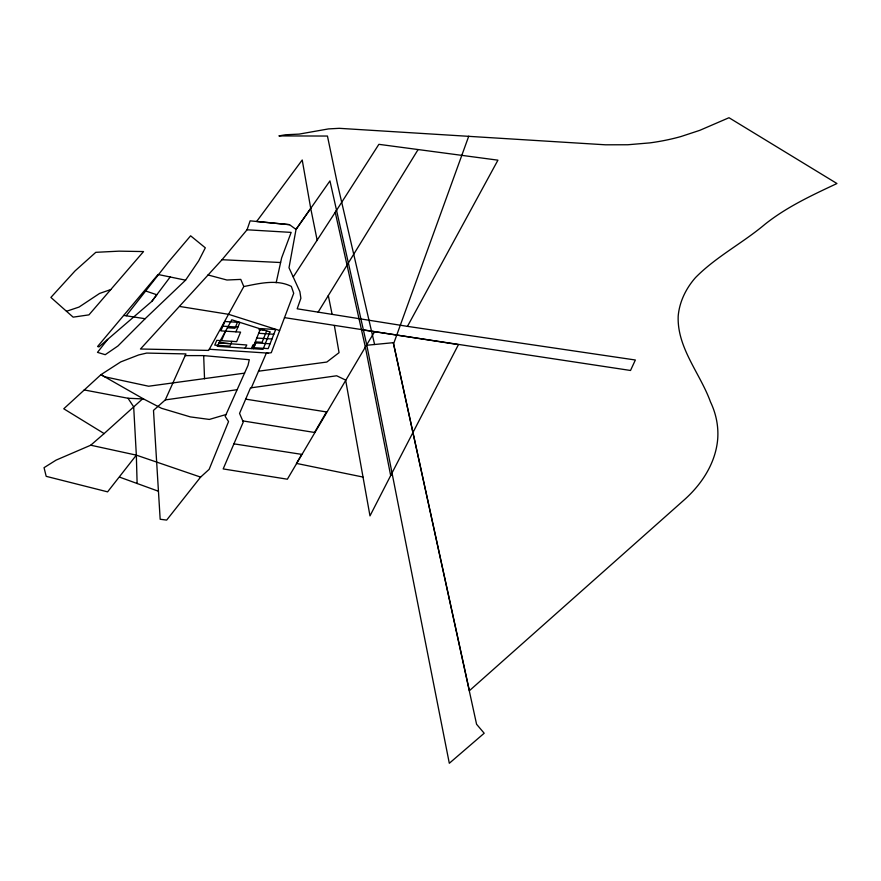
<?xml version="1.0" encoding="UTF-8"?>
<svg xmlns="http://www.w3.org/2000/svg" width="881" height="881" viewBox="0 0 881 881"><rect width="100%" height="100%" fill="white"/><g stroke="black" fill="none" stroke-linecap="round" stroke-linejoin="round"><path stroke-width="1.32" d="M366.837 345.253L393.322 342.676L476.577 724.259L484.187 733.234L449.31 763.276L366.727 344.779L329.946 180.902L296.038 229.412L289.001 267.758L299.881 291.655L300.884 298.285L297.183 308.802L407.463 326.366L635.355 359.999L630.521 370.472L361.474 329.714M276.16 282.779L281.634 257.891L291.159 232.397L247.054 229.787L222.023 259.719L140.464 349.008L208.643 350.418L243.806 286.545C259.036 283.528 276.865 278.969 291.325 286.413L293.703 293.274L271.282 352.719L266.249 353.347L251.36 387.772M247.054 229.787L250.127 220.845L289.497 224.666L296.038 229.412M468.747 136.192L393.873 342.995L393.322 342.676M266.646 330.904L262.075 342.313L256.173 341.927L253.442 348.711M251.415 348.579L252.858 345.011L254.873 345.143M259.499 328.624L259.025 329.791L264.19 330.122M231.923 341.332L229.919 346.123L214.744 345.132L216.803 340.352L236.637 341.641L240.59 332.137L220.867 330.871L224.886 321.499L239.841 322.446L235.91 331.829M228.542 343.502L219.138 342.819M237.716 321.686L234.952 328.25L227.408 327.765M221.505 340.661L225.547 331.168M392.155 472.69L369.987 515.892L345.627 380.063L336.674 375.78L250.512 387.893L239.555 413.409L243.266 422.032L223.179 468.923L287.36 479.209L366.727 344.779M226.032 414.522L209.348 419.433L190.296 416.889L161.509 408.288L142.876 398.597L104.134 433.562L63.762 408.784L100.952 374.667L120.73 361.904L138.691 354.944L146.686 353.072L185.946 353.931L165.287 399.908L153.492 410.381L160.166 519.25L166.663 520.087L200.604 477.106L209.149 469.342L228.553 421.559L225.184 416.416L248.013 365.373L249.301 359.723L203.676 355.605L185.197 355.605M245.116 348.171L246.801 344.989L219.105 342.885M407.463 326.366L497.93 160.166L378.874 144.33L335.243 212.343L365.351 347.059L390.668 475.564L458.45 344.614L284.464 317.623M365.351 347.059L374.612 331.752M318.14 312.105L418.012 149.693M336.52 210.339L293.285 276.887M107.669 339.405L97.494 352.367L105.235 354.691L117.955 345.969L145.134 318.724L185.572 280.169L198.666 260.897L205.317 247.825L190.615 235.811L168.249 262.208L126.269 315.717M296.038 229.401L310.729 208.379L302.216 160.001L256.657 221.472L289.497 224.666M185.572 280.169L158.04 274.476L97.593 346.508L98.903 346.938L151.829 301.368L156.796 294.761L144.616 290.62M151.829 301.368L170.275 276.876M104.134 433.562L90.743 445.213L56.12 460.102L44.05 467.668L46.186 476.335L107.603 491.851L136.335 455.136L133.681 406.857L128.009 398.256L84.147 389.931M110.775 289.552L99.586 293.439L79.037 307.062L66.482 311.279L50.9 297.426L75.039 270.919L95.798 252.329L119.056 251.151L143.548 251.559L88.948 314.869L73.156 317.149L66.482 311.279M128.009 398.256L143.548 398.95L100.952 374.667L104.597 376.749L148.636 386.23L244.61 373.137M165.287 399.908L237 389.721M258.474 371.209L326.818 362.047L339.053 352.653L334.362 325.53M222.023 259.719L280.565 262.516M222.882 326.168L237.881 327.126M258.695 333.293L273.815 334.262M256.778 338.04L271.943 339.02M254.84 342.819L270.049 343.81M209.282 349.261L268.088 353.116M123.792 315.431L145.134 318.724M233.906 443.837L301.743 454.376L296.445 463.406L362.961 477.05M245.678 399.148L326.51 411.934L314.539 432.461L242.771 420.898M179.746 306.467L228.631 314.319L279.563 330.496M90.743 445.213L136.335 455.136L200.604 477.106M207.949 274.949L226.935 280.015L240.777 279.398L243.806 286.545M119.673 477.161L158.393 491.224M374.601 344.504L337.203 182.819L327.446 136.048L278.903 135.905L285.598 134.76L299.1 134.11L328.492 128.912L339.251 128.318L605.489 144.803L627.801 144.759L649.848 142.887A132.976 67.617 -0.8 0 0 681.013 136.522L699.778 130.344L729.005 117.724L836.95 183.523C811.996 195.252 786.689 206.958 764.994 224.259C742.672 243.112 716.055 256.69 695.505 277.592C686.057 288.329 679.46 301.687 678.194 316.037C676.883 347.753 700.252 373.489 710.493 401.945A168.029 109.167 -1.7 0 1 717.707 438.969C715.735 462.745 702.113 483.823 684.691 499.45L469.397 690.715L393.367 342.984M310.729 208.379L317.215 240.524M328.316 295.564L332.104 314.33M203.676 355.605L204.535 378.808M136.335 455.136L137.117 483.504M275.676 329.538L268.154 348.623L252.902 347.621L260.6 328.569L275.676 329.538M269.949 331.95L263.045 349.339L217.2 346.343L231.791 319.792L269.949 331.95"/></g></svg>
